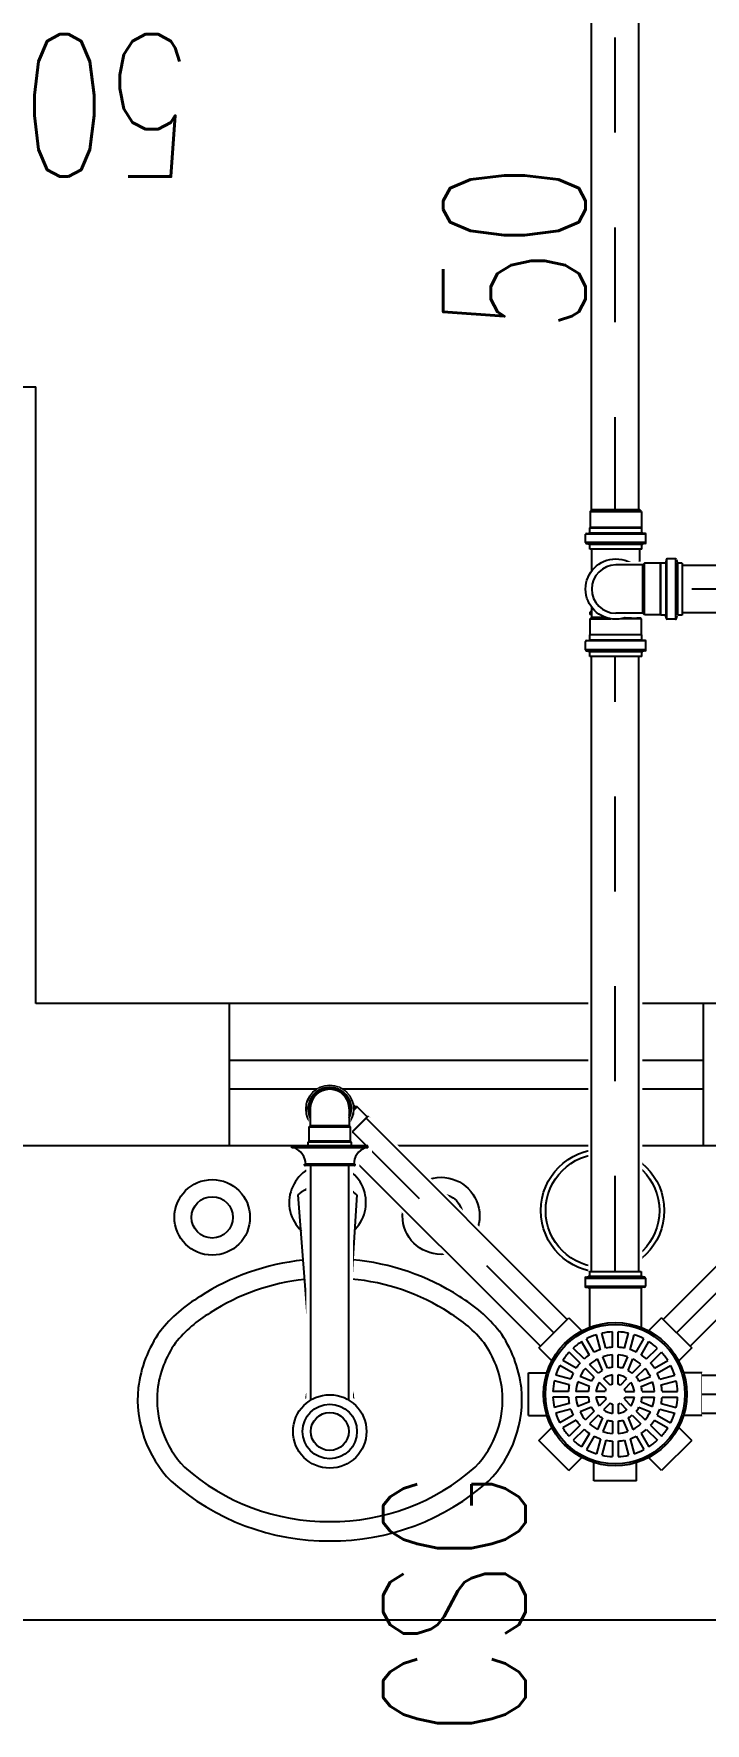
# Model space of a CAD drawing. Header units: inches. Extents: x 542787 to 543192, y 9574025 to 9574373.
# Drawn here: x 543045.649 to 543046.357, y 9574123.296 to 9574125.077 of the extents above; entities that cross this region are included whole.
import ezdxf
from ezdxf.enums import TextEntityAlignment as Align

# ---------------------------------------------------------------- set-up
doc = ezdxf.new("R2010")
doc.units = ezdxf.units.IN
doc.header["$MEASUREMENT"] = 0
doc.linetypes.add('DASHDOT', pattern=[1, 0.5, -0.25, 0, -0.25])
doc.linetypes.add('HIDDEN2', pattern=[4.7625, 3.175, -1.5875])
for name, color, linetype in [('EIXO', 8, 'Continuous'), ('I-ARQ', 8, 'Continuous'), ('I-ESGOTO', 6, 'Continuous'), ('I-NORMO_INST', 4, 'Continuous'), ('TINTERNO', 8, 'Continuous')]:
    doc.layers.add(name, color=color, linetype=linetype)
doc.styles.add('125', font='ROMANS.SHX', dxfattribs={"width": 0.7, "height": 0.25})
doc.styles.add('25', font='ROMANS.SHX', dxfattribs={"width": 0.7, "height": 0.05})

# ---------------------------------------------------------------- blocks, each defined once
blk = doc.blocks.new('*U77')
at = {"color": 2}
blk.add_wipeout([(0.0285, 0), (0.0285, -1.7828), (-0.0285, -1.7828), (-0.0285, 0)], dxfattribs=at)
for p, q in [((-0.025, 0), (-0.025, -1.7828)), ((0.025, 0), (0.025, -1.7828))]:
    blk.add_line(p, q)
at = {"layer": 'EIXO', "linetype": 'DASHDOT', "ltscale": 0.01}
blk.add_line((0, 0), (0, -1.7828), dxfattribs=at)
blk = doc.blocks.new('*U226')
at = {"color": 2}
blk.add_wipeout([(0, 0.0285), (1.1174, 0.0285), (1.1174, -0.0285), (0, -0.0285)], dxfattribs=at)
for p, q in [((0, 0.025), (1.1174, 0.025)), ((0, -0.025), (1.1174, -0.025))]:
    blk.add_line(p, q)
at = {"layer": 'EIXO', "linetype": 'DASHDOT', "ltscale": 0.01}
blk.add_line((0, 0), (1.1174, 0), dxfattribs=at)
blk = doc.blocks.new('*U78')
at = {"color": 2}
blk.add_wipeout([(0.1631, -0.1299), (0.3716, -0.3383), (0.3384, -0.3715), (0.1299, -0.1631)], dxfattribs=at)
for p, q in [((0.1607, -0.1323), (0.3692, -0.3407)), ((0.1324, -0.1606), (0.3409, -0.369))]:
    blk.add_line(p, q)
at = {"layer": 'EIXO', "linetype": 'DASHDOT', "ltscale": 0.01}
blk.add_line((0.1465, -0.1465), (0.355, -0.3549), dxfattribs=at)
blk = doc.blocks.new('*U74')
at = {"color": 2}
blk.add_wipeout([(-0.0036, 0.0278), (-0.0036, 0.0295), (0.007, 0.0401), (0.007, 0.0415), (0.0103, 0.0448), (0.0448, 0.0103), (0.0415, 0.007), (0.0401, 0.007), (0.0295, -0.0036), (0.0278, -0.0036), (0.0228, -0.0085), (0.0203, -0.0135), (0.0127, -0.0208), (0.0019, -0.0243), (-0.0059, -0.0237), (-0.0141, -0.0199), (-0.0191, -0.0152), (-0.0228, -0.0086), (-0.0244, -0.0002), (-0.0238, 0.0052), (-0.0203, 0.0135), (-0.0156, 0.0187), (-0.0085, 0.0228)], dxfattribs=at)
for p, q in [((0.0086, 0.0395), (-0.002, 0.0288)), ((0.0115, 0.0437), (0.0086, 0.0409)), ((0.0086, 0.0409), (0.0086, 0.0395)), ((0.0086, 0.0409), (0.0409, 0.0086)), ((0.0115, 0.0437), (0.0437, 0.0115)), ((-0.0077, 0.0215), (-0.002, 0.0272)), ((0.0045, 0.0223), (-0.002, 0.0288)), ((-0.002, 0.0288), (-0.002, 0.0271)), ((-0.002, 0.0271), (0.0025, 0.0227)), ((0.0223, 0.0045), (0.0288, -0.002)), ((0.0271, -0.002), (0.0227, 0.0025)), ((0.0395, 0.0086), (0.0288, -0.002)), ((0.0409, 0.0086), (0.0395, 0.0086)), ((0.0437, 0.0115), (0.0409, 0.0086)), ((0.0215, -0.0077), (0.0272, -0.002)), ((0.0288, -0.002), (0.0271, -0.002))]:
    blk.add_line(p, q)
for radius in [0.0228, 0.02]:
    blk.add_circle((0, 0), radius)
at = {"layer": 'TINTERNO'}
blk.add_line((0.0086, 0.0395), (0.0395, 0.0086), dxfattribs=at)
blk.add_circle((0, 0), 0.0188, dxfattribs=at)
blk = doc.blocks.new('*U75')
at = {"color": 2}
blk.add_wipeout([(-0.2064, -0.2397), (-0.4177, -0.4511), (-0.4509, -0.4179), (-0.2396, -0.2065)], dxfattribs=at)
for p, q in [((-0.2371, -0.2089), (-0.4485, -0.4204)), ((-0.2088, -0.2372), (-0.4202, -0.4487))]:
    blk.add_line(p, q)
at = {"layer": 'EIXO', "linetype": 'DASHDOT', "ltscale": 0.01}
blk.add_line((-0.223, -0.2231), (-0.4343, -0.4345), dxfattribs=at)
blk = doc.blocks.new('A$C57B471C8')
for p, q in [((-0.152, 0.0915), (-0.152, 0.0721)), ((-0.152, 0.0915), (-0.107, 0.0915)), ((-0.107, 0.0915), (-0.107, 0.0721)), ((-0.2101, 0.0488), (-0.1783, 0.0806)), ((-0.1783, 0.0806), (-0.1646, 0.0669)), ((-0.0807, 0.0806), (-0.0944, 0.0669)), ((-0.0807, 0.0806), (-0.0489, 0.0488)), ((-0.2101, 0.0488), (-0.1964, 0.0351)), ((-0.0489, 0.0488), (-0.0626, 0.0351)), ((-0.221, -0.0225), (-0.221, 0.0225)), ((-0.221, 0.0225), (-0.2016, 0.0225)), ((-0.0181, 0.0273), (-0.0591, 0.0273)), ((-0.0168, 0.0309), (-0.0171, 0.0283)), ((-0.0071, 0.0318), (-0.0158, 0.0318)), ((-0.0158, 0.0308), (-0.0158, -0.0308)), ((-0.0071, 0.0308), (-0.0071, -0.0308)), ((-0.0061, 0.0311), (-0.0053, 0.0281)), ((0, 0.0273), (-0.0044, 0.0273)), ((0, 0.0273), (0, -0.0273)), ((-0.221, -0.0225), (-0.2016, -0.0225)), ((-0.2101, -0.0488), (-0.1964, -0.0351)), ((-0.0489, -0.0488), (-0.0626, -0.0351)), ((-0.0181, -0.0273), (-0.0591, -0.0273)), ((-0.0168, -0.0309), (-0.0171, -0.0283)), ((-0.0071, -0.0318), (-0.0158, -0.0318)), ((-0.0061, -0.0311), (-0.0053, -0.0281)), ((0, -0.0273), (-0.0044, -0.0273)), ((-0.1783, -0.0806), (-0.2101, -0.0488)), ((-0.0489, -0.0488), (-0.0807, -0.0806)), ((-0.1783, -0.0806), (-0.1646, -0.0669)), ((-0.0807, -0.0806), (-0.0944, -0.0669)), ((-0.152, -0.0915), (-0.152, -0.0721)), ((-0.107, -0.0915), (-0.107, -0.0721)), ((-0.107, -0.0915), (-0.152, -0.0915))]:
    blk.add_line(p, q)
at = {"color": 8}
for p, q in [((-0.1568, 0.0413), (-0.165, 0.0554)), ((-0.1516, 0.0443), (-0.1598, 0.0584)), ((-0.1452, 0.0469), (-0.1494, 0.0627)), ((-0.1394, 0.0485), (-0.1436, 0.0643)), ((-0.1325, 0.0494), (-0.1325, 0.0657)), ((-0.1265, 0.0494), (-0.1265, 0.0657)), ((-0.1196, 0.0485), (-0.1154, 0.0643)), ((-0.1138, 0.0469), (-0.1096, 0.0627)), ((-0.1074, 0.0443), (-0.0992, 0.0584)), ((-0.1022, 0.0413), (-0.094, 0.0554)), ((-0.1666, 0.0328), (-0.1781, 0.0444)), ((-0.1623, 0.0371), (-0.1739, 0.0486)), ((-0.1431, 0.025), (-0.1481, 0.0371)), ((-0.1376, 0.0273), (-0.1426, 0.0394)), ((-0.1325, 0.0283), (-0.1325, 0.0414)), ((-0.1265, 0.0283), (-0.1265, 0.0414)), ((-0.1214, 0.0273), (-0.1164, 0.0394)), ((-0.1159, 0.025), (-0.1109, 0.0371)), ((-0.0967, 0.0371), (-0.0851, 0.0486)), ((-0.0924, 0.0328), (-0.0809, 0.0444)), ((-0.1764, 0.0157), (-0.1922, 0.0199)), ((-0.1738, 0.0221), (-0.1879, 0.0303)), ((-0.1708, 0.0273), (-0.1849, 0.0355)), ((-0.1545, 0.0136), (-0.1666, 0.0186)), ((-0.1517, 0.0179), (-0.1609, 0.0271)), ((-0.1474, 0.0222), (-0.1566, 0.0314)), ((-0.1325, 0.0106), (-0.1325, 0.0203)), ((-0.1265, 0.0106), (-0.1265, 0.0203)), ((-0.1116, 0.0222), (-0.1024, 0.0314)), ((-0.1073, 0.0179), (-0.0981, 0.0271)), ((-0.1045, 0.0136), (-0.0924, 0.0186)), ((-0.0882, 0.0273), (-0.0741, 0.0355)), ((-0.0852, 0.0221), (-0.0711, 0.0303)), ((-0.0826, 0.0157), (-0.0668, 0.0199)), ((-0.0171, 0.0273), (-0.0171, -0.0273)), ((-0.0051, 0.0273), (-0.0051, -0.0273)), ((-0.1789, 0.003), (-0.1952, 0.003)), ((-0.178, 0.0099), (-0.1938, 0.0141)), ((-0.1578, 0.003), (-0.1709, 0.003)), ((-0.1568, 0.0081), (-0.1689, 0.0131)), ((-0.1401, 0.003), (-0.1498, 0.003)), ((-0.1391, 0.0054), (-0.146, 0.0122)), ((-0.1349, 0.0096), (-0.1417, 0.0165)), ((-0.1241, 0.0096), (-0.1173, 0.0165)), ((-0.1199, 0.0054), (-0.113, 0.0122)), ((-0.1189, 0.003), (-0.1092, 0.003)), ((-0.1022, 0.0081), (-0.0901, 0.0131)), ((-0.1012, 0.003), (-0.0881, 0.003)), ((-0.081, 0.0099), (-0.0652, 0.0141)), ((-0.0801, 0.003), (-0.0638, 0.003)), ((-0.1789, -0.003), (-0.1952, -0.003)), ((-0.178, -0.0099), (-0.1938, -0.0141)), ((-0.1764, -0.0157), (-0.1922, -0.0199)), ((-0.1578, -0.003), (-0.1709, -0.003)), ((-0.1568, -0.0081), (-0.1689, -0.0131)), ((-0.1545, -0.0136), (-0.1666, -0.0186)), ((-0.1401, -0.003), (-0.1498, -0.003)), ((-0.1391, -0.0054), (-0.146, -0.0122)), ((-0.1349, -0.0096), (-0.1417, -0.0165)), ((-0.1325, -0.0106), (-0.1325, -0.0203)), ((-0.1265, -0.0106), (-0.1265, -0.0203)), ((-0.1241, -0.0096), (-0.1173, -0.0165)), ((-0.1199, -0.0054), (-0.113, -0.0122)), ((-0.1189, -0.003), (-0.1092, -0.003)), ((-0.1045, -0.0136), (-0.0924, -0.0186)), ((-0.1022, -0.0081), (-0.0901, -0.0131)), ((-0.1012, -0.003), (-0.0881, -0.003)), ((-0.0826, -0.0157), (-0.0668, -0.0199)), ((-0.081, -0.0099), (-0.0652, -0.0141)), ((-0.0801, -0.003), (-0.0638, -0.003)), ((-0.1738, -0.0221), (-0.1879, -0.0303)), ((-0.1708, -0.0273), (-0.1849, -0.0355)), ((-0.1666, -0.0328), (-0.1781, -0.0444)), ((-0.1517, -0.0179), (-0.1609, -0.0271)), ((-0.1474, -0.0222), (-0.1566, -0.0314)), ((-0.1431, -0.025), (-0.1481, -0.0371)), ((-0.1376, -0.0273), (-0.1426, -0.0394)), ((-0.1325, -0.0283), (-0.1325, -0.0414)), ((-0.1265, -0.0283), (-0.1265, -0.0414)), ((-0.1214, -0.0273), (-0.1164, -0.0394)), ((-0.1159, -0.025), (-0.1109, -0.0371)), ((-0.1116, -0.0222), (-0.1024, -0.0314)), ((-0.1073, -0.0179), (-0.0981, -0.0271)), ((-0.0924, -0.0328), (-0.0809, -0.0444)), ((-0.0882, -0.0273), (-0.0741, -0.0355)), ((-0.0852, -0.0221), (-0.0711, -0.0303)), ((-0.1623, -0.0371), (-0.1739, -0.0486)), ((-0.1568, -0.0413), (-0.165, -0.0554)), ((-0.1516, -0.0443), (-0.1598, -0.0584)), ((-0.1452, -0.0469), (-0.1494, -0.0627)), ((-0.1394, -0.0485), (-0.1436, -0.0643)), ((-0.1325, -0.0494), (-0.1325, -0.0657)), ((-0.1265, -0.0494), (-0.1265, -0.0657)), ((-0.1196, -0.0485), (-0.1154, -0.0643)), ((-0.1138, -0.0469), (-0.1096, -0.0627)), ((-0.1074, -0.0443), (-0.0992, -0.0584)), ((-0.1022, -0.0413), (-0.094, -0.0554)), ((-0.0967, -0.0371), (-0.0851, -0.0486))]:
    blk.add_line(p, q, dxfattribs=at)
blk.add_circle((-0.1295, 0), 0.0755)
blk.add_circle((-0.1295, 0), 0.0735, dxfattribs=at)
for radius, start, end in [(0.0658, 122.6132, 132.3868), (0.0658, 107.6132, 117.3868), (0.0658, 92.6132, 102.3868), (0.0658, 77.6132, 87.3868), (0.0658, 62.6132, 72.3868), (0.0658, 47.6132, 57.3868), (0.0658, 137.6132, 147.3868), (0.0495, 123.4746, 131.5254), (0.0415, 116.6455, 130.8545), (0.0495, 108.4746, 116.5254), (0.0415, 94.1455, 108.3545), (0.0495, 93.4746, 101.5254), (0.0495, 78.4746, 86.5254), (0.0415, 71.6455, 85.8545), (0.0495, 63.4746, 71.5254), (0.0415, 49.1455, 63.3545), (0.0495, 48.4746, 56.5254), (0.0658, 32.6132, 42.3868), (0.0658, 152.6132, 162.3868), (0.0495, 153.4746, 161.5254), (0.0495, 138.4746, 146.5254), (0.0415, 139.1455, 153.3545), (0.0285, 141.0423, 151.4577), (0.0285, 118.5423, 128.9577), (0.0205, 98.415, 126.585), (0.0285, 96.0423, 106.4577), (0.0285, 73.5423, 83.9577), (0.0205, 53.415, 81.585), (0.0285, 51.0423, 61.4577), (0.0285, 28.5423, 38.9577), (0.0415, 26.6455, 40.8545), (0.0495, 33.4746, 41.5254), (0.0495, 18.4746, 26.5254), (0.0658, 17.6132, 27.3868), (0.0658, 167.6132, 177.3868), (0.0495, 168.4746, 176.5254), (0.0415, 161.6455, 175.8545), (0.0285, 163.5423, 173.9577), (0.0205, 143.415, 171.585), (0.011, 150.8266, 164.1734), (0.011, 105.8266, 119.1734), (0.011, 60.8266, 74.1734), (0.011, 15.8266, 29.1734), (0.0205, 8.415, 36.585), (0.0285, 6.0423, 16.4577), (0.0415, 4.1455, 18.3545), (0.0495, 3.4746, 11.5254), (0.0658, 2.6132, 12.3868), (0.0658, 182.6132, 192.3868), (0.0495, 183.4746, 191.5254), (0.0495, 198.4746, 206.5254), (0.0415, 184.1455, 198.3545), (0.0285, 186.0423, 196.4577), (0.0285, 208.5423, 218.9577), (0.0205, 188.415, 216.585), (0.0205, 233.415, 261.585), (0.011, 195.8266, 209.1734), (0.011, 240.8266, 254.1734), (0.011, 285.8266, 299.1734), (0.0205, 278.415, 306.585), (0.011, 330.8266, 344.1734), (0.0205, 323.415, 351.585), (0.0285, 321.0423, 331.4577), (0.0285, 343.5423, 353.9577), (0.0415, 341.6455, 355.8545), (0.0495, 333.4746, 341.5254), (0.0495, 348.4746, 356.5254), (0.0658, 347.6132, 357.3868), (0.0658, 197.6132, 207.3868), (0.0658, 212.6132, 222.3868), (0.0495, 213.4746, 221.5254), (0.0415, 206.6455, 220.8545), (0.0415, 229.1455, 243.3545), (0.0285, 231.0423, 241.4577), (0.0285, 253.5423, 263.9577), (0.0285, 276.0423, 286.4577), (0.0285, 298.5423, 308.9577), (0.0415, 296.6455, 310.8545), (0.0415, 319.1455, 333.3545), (0.0495, 318.4746, 326.5254), (0.0658, 317.6132, 327.3868), (0.0658, 332.6132, 342.3868), (0.0658, 227.6132, 237.3868), (0.0495, 228.4746, 236.5254), (0.0495, 243.4746, 251.5254), (0.0415, 251.6455, 265.8545), (0.0495, 258.4746, 266.5254), (0.0415, 274.1455, 288.3545), (0.0495, 273.4746, 281.5254), (0.0495, 288.4746, 296.5254), (0.0495, 303.4746, 311.5254), (0.0658, 302.6132, 312.3868), (0.0658, 242.6132, 252.3868), (0.0658, 257.6132, 267.3868), (0.0658, 272.6132, 282.3868), (0.0658, 287.6132, 297.3868)]:
    blk.add_arc((-0.1295, 0), radius, start, end, dxfattribs=at)
for centre, start, end in [((-0.0181, 0.0284), 270, 355), ((-0.0158, 0.0308), 90, 175), ((-0.0071, 0.0308), 15, 90), ((-0.0044, 0.0284), 195, 270), ((-0.0181, -0.0284), 5, 90), ((-0.0158, -0.0308), 185, 270), ((-0.0071, -0.0308), 270, 345), ((-0.0044, -0.0284), 90, 165)]:
    blk.add_arc(centre, 0.001, start, end)
blk = doc.blocks.new('*U115')
at = {"color": 1, "style": '25', "flags": 3}
blk.add_attdef('QUANT.', text='', height=0.05, dxfattribs=at).set_placement((0, -0.2718), align=Align.CENTER)
at = {"color": 2}
blk.add_wipeout([(-0.0447, 0.0847), (-0.0339, 0.0739), (-0.0283, 0.0762), (-0.0283, 0.0915), (0.0283, 0.0915), (0.0283, 0.0762), (0.0339, 0.0739), (0.0447, 0.0847), (0.0847, 0.0447), (0.0739, 0.0339), (0.0762, 0.0283), (0.0915, 0.0283), (0.0915, -0.0283), (0.0762, -0.0283), (0.0739, -0.0339), (0.0847, -0.0447), (0.0447, -0.0847), (0.0339, -0.0739), (0.0332, -0.0742), (0.0332, -0.1093), (0.0359, -0.1122), (0.0359, -0.1295), (-0.0361, -0.1295), (-0.0361, -0.1122), (-0.0332, -0.1093), (-0.0332, -0.0742), (-0.0339, -0.0739), (-0.0447, -0.0847), (-0.0847, -0.0447), (-0.0739, -0.0339), (-0.0762, -0.0283), (-0.0915, -0.0283), (-0.0915, 0.0283), (-0.0762, 0.0283), (-0.0739, 0.0339), (-0.0847, 0.0447)], dxfattribs=at)
at = {"color": 2, "rotation": 269.9999999999936}
blk.add_blockref('A$C57B471C8', (-0.0001, -0.1295), dxfattribs=at)
at = {"color": 2}
blk.add_wipeout([(-0.0447, 0.0847), (-0.0339, 0.0739), (-0.0283, 0.0762), (-0.0283, 0.0915), (0.0283, 0.0915), (0.0283, 0.0762), (0.0339, 0.0739), (0.0447, 0.0847), (0.0847, 0.0447), (0.0739, 0.0339), (0.0762, 0.0283), (0.0915, 0.0283), (0.0915, -0.0283), (0.0762, -0.0283), (0.0739, -0.0339), (0.0847, -0.0447), (0.0447, -0.0847), (0.0339, -0.0739), (0.0332, -0.0742), (0.0332, -0.1093), (0.0359, -0.1122), (0.0359, -0.1295), (-0.0361, -0.1295), (-0.0361, -0.1122), (-0.0332, -0.1093), (-0.0332, -0.0742), (-0.0339, -0.0739), (-0.0447, -0.0847), (-0.0847, -0.0447), (-0.0739, -0.0339), (-0.0762, -0.0283), (-0.0915, -0.0283), (-0.0915, 0.0283), (-0.0762, 0.0283), (-0.0739, 0.0339), (-0.0847, 0.0447)], dxfattribs=at)
at = {"color": 2, "rotation": 269.9999999999936}
blk.add_blockref('A$C57B471C8', (-0.0001, -0.1295), dxfattribs=at)
at = {"color": 1, "style": '25', "flags": 1}
for tag, p in [('DESCRICAO', (0, -0.1085)), ('MARCA', (0, -0.1877))]:
    blk.add_attdef(tag, text='', height=0.05, dxfattribs=at).set_placement(p, align=Align.CENTER)
blk = doc.blocks.new('*U73')
at = {"color": 2}
blk.add_wipeout([(0, 0.0228), (0.4829, 0.0228), (0.4829, -0.0228), (0, -0.0228)], dxfattribs=at)
for p, q in [((0, 0.02), (0.4829, 0.02)), ((0, -0.02), (0.4829, -0.02))]:
    blk.add_line(p, q)
at = {"layer": 'EIXO', "linetype": 'DASHDOT', "ltscale": 0.01}
blk.add_line((0, 0), (0.4829, 0), dxfattribs=at)
blk = doc.blocks.new('*U69')
at = {"color": 2}
blk.add_wipeout([(0.0026, 0.0263), (0.0167, 0.0222), (0.0266, 0.0115), (0.0291, -0.0016), (0.0243, -0.0154), (0.0138, -0.0241), (0.0026, -0.0262), (-0.0119, -0.0222), (-0.022, -0.0097), (-0.0237, 0.0006), (-0.0204, 0.0115), (-0.0115, 0.0225)], dxfattribs=at)
blk.add_circle((0.0027, 0), 0.025)
at = {"color": 8, "ltscale": 0.01}
blk.add_circle((0.0027, 0), 0.0233, dxfattribs=at)
for centre, start, end in [((0.0027, 0.0125), 132.0789, 270), ((0.0027, -0.0125), 312.0789, 90)]:
    blk.add_arc(centre, 0.0125, start, end, dxfattribs=at)
blk = doc.blocks.new('*U68')
at = {"color": 2}
blk.add_wipeout([(0.0171, 0.0222), (0.0183, 0.0234), (0.0333, 0.0234), (0.0343, 0.0244), (0.039, 0.0244), (0.039, -0.0244), (0.0343, -0.0244), (0.0333, -0.0234), (0.0183, -0.0234), (0.0171, -0.0222), (0.0101, -0.0222), (0.0049, -0.0239), (-0.0057, -0.0237), (-0.0159, -0.0185), (-0.0209, -0.0126), (-0.024, -0.0041), (-0.0242, 0.0027), (-0.0222, 0.01), (-0.0174, 0.0171), (-0.0132, 0.0205), (-0.0048, 0.0239), (0.0022, 0.0243), (0.0101, 0.0222)], dxfattribs=at)
for p, q in [((0, 0.0206), (0.0178, 0.0206)), ((0.019, 0.0218), (0.0178, 0.0206)), ((0.034, 0.0218), (0.019, 0.0218)), ((0.035, 0.0228), (0.034, 0.0218)), ((0.039, 0.0228), (0.035, 0.0228)), ((0.039, 0.0228), (0.039, -0.0228)), ((0, -0.0206), (0.0178, -0.0206)), ((0.019, -0.0218), (0.0178, -0.0206)), ((0.034, -0.0218), (0.019, -0.0218)), ((0.035, -0.0228), (0.034, -0.0218)), ((0.039, -0.0228), (0.035, -0.0228))]:
    blk.add_line(p, q)
at = {"color": 8}
for p, q in [((0.0178, 0.0206), (0.0178, -0.0206)), ((0.019, -0.0218), (0.019, 0.0218)), ((0.034, 0.0218), (0.034, -0.0218)), ((0.035, 0.0228), (0.035, -0.0228))]:
    blk.add_line(p, q, dxfattribs=at)
blk.add_arc((0, 0), 0.0228, 64.6232, 295.3768, dxfattribs=at)
for radius, start, end in [(0.0218, 70.9009, 289.0991), (0.0206, 90, 270)]:
    blk.add_arc((0, 0), radius, start, end)
blk = doc.blocks.new('SF40B5')
at = {"color": 8, "linetype": 'Continuous'}
for p, q in [((0.0011, 0.04), (0, 0.04)), ((0, 0.04), (0, -0.04)), ((0.0011, 0.04), (0.0011, -0.04)), ((0.0191, 0.0267), (0.0184, 0.0267)), ((0.0184, 0.0267), (0.0184, -0.0267)), ((0.0197, 0.026), (0.0197, -0.026)), ((0.0191, -0.0267), (0.0184, -0.0267)), ((0.0011, -0.04), (0, -0.04))]:
    blk.add_line(p, q, dxfattribs=at)
at = {"linetype": 'Continuous'}
for p, q in [((0.2669, 0.02), (0.0197, 0.02)), ((0.2669, -0.02), (0.0197, -0.02))]:
    blk.add_line(p, q, dxfattribs=at)
for radius in [0.0387, 0.02]:
    blk.add_circle((0.3, 0), radius)
at = {"color": 8}
blk.add_circle((0.3, 0), 0.0287, dxfattribs=at)
at = {"linetype": 'Continuous'}
for centre, start, end in [((0.0187, 0.0443), 201.6148, 268.9949), ((0.0187, -0.0443), 91.0051, 158.3852)]:
    blk.add_arc(centre, 0.019, start, end, dxfattribs=at)
at = {"color": 8, "linetype": 'Continuous'}
for centre, start, end in [((0.0191, 0.026), 0, 90), ((0.0191, -0.026), 270, 0)]:
    blk.add_arc(centre, 0.000667, start, end, dxfattribs=at)
at = {"color": 2}
blk.add_wipeout([(0.0011, 0.0446), (0.0067, 0.0446), (0.0067, 0.0383), (0.0149, 0.0312), (0.0253, 0.0312), (0.0253, 0.0246), (0.2659, 0.0246), (0.2726, 0.0326), (0.2841, 0.0398), (0.2972, 0.0431), (0.3107, 0.0422), (0.3233, 0.0371), (0.3337, 0.0284), (0.3408, 0.017), (0.3441, 0.0038), (0.3432, -0.0097), (0.3382, -0.0222), (0.3295, -0.0326), (0.318, -0.0398), (0.3049, -0.0431), (0.2914, -0.0422), (0.2788, -0.0371), (0.2684, -0.0284), (0.266, -0.0246), (0.0253, -0.0246), (0.0253, -0.0312), (0.0149, -0.0312), (0.0067, -0.0383), (0.0067, -0.0446), (0.0011, -0.0446)], dxfattribs=at)
at = {"color": 8, "linetype": 'Continuous'}
for p, q in [((0.0021, 0.04), (0.0011, 0.04)), ((0.0011, 0.04), (0.0011, -0.04)), ((0.0021, 0.04), (0.0021, -0.04)), ((0.0201, 0.0267), (0.0194, 0.0267)), ((0.0194, 0.0267), (0.0194, -0.0267)), ((0.0208, 0.026), (0.0208, -0.026)), ((0.0201, -0.0267), (0.0194, -0.0267)), ((0.0021, -0.04), (0.0011, -0.04))]:
    blk.add_line(p, q, dxfattribs=at)
at = {"linetype": 'Continuous'}
for p, q in [((0.2679, 0.02), (0.0208, 0.02)), ((0.2679, -0.02), (0.0208, -0.02))]:
    blk.add_line(p, q, dxfattribs=at)
for radius in [0.0387, 0.02]:
    blk.add_circle((0.3011, 0), radius)
at = {"color": 8}
blk.add_circle((0.3011, 0), 0.0287, dxfattribs=at)
at = {"linetype": 'Continuous'}
for centre, start, end in [((0.0198, 0.0443), 201.6148, 268.9949), ((0.0198, -0.0443), 91.0051, 158.3852)]:
    blk.add_arc(centre, 0.019, start, end, dxfattribs=at)
at = {"color": 8, "linetype": 'Continuous'}
for centre, start, end in [((0.0201, 0.026), 0, 90), ((0.0201, -0.026), 270, 0)]:
    blk.add_arc(centre, 0.000667, start, end, dxfattribs=at)
blk = doc.blocks.new('*U126')
at = {"color": 2}
blk.add_wipeout([(-0.0347, -0.0491), (-0.0322, -0.0459), (-0.0302, -0.0453), (-0.0302, -0.0397), (-0.0282, -0.0397), (-0.0282, -0.02), (-0.0359, -0.0002), (-0.0282, 0.0216), (-0.0297, 0.0217), (-0.0297, 0.0289), (-0.0287, 0.029), (-0.03, 0.0303), (-0.03, 0.0471), (-0.0302, 0.0473), (-0.0302, 0.0518), (-0.0317, 0.0519), (-0.0347, 0.0552), (-0.0347, 0.0639), (-0.0322, 0.0671), (-0.0302, 0.0677), (-0.0302, 0.071), (0.0291, 0.071), (0.0291, 0.0677), (0.0311, 0.0671), (0.0335, 0.0639), (0.0335, 0.0552), (0.0305, 0.0519), (0.0291, 0.0518), (0.0291, 0.0458), (0.0289, 0.0458), (0.0289, 0.0303), (0.0275, 0.029), (0.0286, 0.0289), (0.0286, 0.0217), (0.0271, 0.0216), (0.0348, 0.0013), (0.0271, -0.02), (0.0271, -0.0397), (0.0291, -0.0397), (0.0291, -0.0453), (0.0311, -0.0459), (0.0335, -0.0491), (0.0335, -0.0578), (0.0305, -0.0611), (0.0291, -0.0612), (0.0291, -0.0657), (0.0288, -0.0659), (0.0288, -0.0827), (0.0257, -0.0835), (-0.0269, -0.0835), (-0.03, -0.0827), (-0.03, -0.0659), (-0.0302, -0.0657), (-0.0302, -0.0612), (-0.0317, -0.0611), (-0.0347, -0.0578)], dxfattribs=at)
for p, q in [((-0.0324, 0.0639), (-0.0324, 0.0552)), ((-0.0316, 0.0649), (-0.0287, 0.0657)), ((-0.0315, 0.0542), (-0.0289, 0.054)), ((-0.0314, 0.0639), (0.0302, 0.0639)), ((-0.0314, 0.0545), (0.0302, 0.0545)), ((-0.0279, 0.071), (0.0268, 0.071)), ((-0.0279, 0.071), (-0.0279, 0.0667)), ((0.0268, 0.071), (0.0268, 0.0667)), ((0.0305, 0.0649), (0.0275, 0.0657)), ((0.0303, 0.0542), (0.0277, 0.054)), ((0.0312, 0.0639), (0.0312, 0.0552)), ((-0.0279, 0.053), (-0.0279, 0.0483)), ((-0.0279, 0.0483), (0.0268, 0.0483)), ((-0.0279, 0.0483), (-0.0277, 0.0481)), ((-0.0277, 0.0481), (-0.0277, 0.0313)), ((0.0268, 0.0483), (0.0266, 0.0481)), ((0.0266, 0.0481), (0.0266, 0.0313)), ((0.0268, 0.053), (0.0268, 0.0483)), ((-0.0277, 0.0313), (-0.0059, 0.0313)), ((-0.0277, 0.0313), (-0.0259, 0.0295)), ((-0.0259, 0.0269), (-0.0274, 0.0267)), ((-0.0274, 0.0267), (-0.0274, 0.0238)), ((-0.0259, 0.0237), (-0.0274, 0.0238)), ((-0.0259, 0.0295), (-0.0259, 0.0191)), ((0.0266, 0.0313), (0.0047, 0.0313)), ((0.0266, 0.0313), (0.0248, 0.0295)), ((0.0248, 0.0295), (0.0248, 0.0191)), ((0.0248, 0.0269), (0.0263, 0.0267)), ((0.0248, 0.0237), (0.0263, 0.0238)), ((0.0263, 0.0267), (0.0263, 0.0238)), ((-0.0259, -0.0193), (-0.0259, -0.042)), ((0.0248, -0.0193), (0.0248, -0.042)), ((-0.0324, -0.0491), (-0.0324, -0.0578)), ((-0.0316, -0.0481), (-0.0287, -0.0473)), ((-0.0314, -0.0491), (0.0302, -0.0491)), ((-0.0279, -0.042), (0.0268, -0.042)), ((-0.0279, -0.042), (-0.0279, -0.0463)), ((0.0268, -0.042), (0.0268, -0.0463)), ((0.0305, -0.0481), (0.0275, -0.0473)), ((0.0312, -0.0491), (0.0312, -0.0578)), ((-0.0315, -0.0588), (-0.0289, -0.059)), ((-0.0314, -0.0578), (0.0302, -0.0578)), ((-0.0279, -0.06), (-0.0279, -0.0647)), ((-0.0279, -0.0647), (-0.0277, -0.065)), ((-0.0277, -0.0817), (-0.0277, -0.065)), ((0.0268, -0.0647), (0.0265, -0.065)), ((0.0265, -0.0817), (0.0265, -0.065)), ((0.0268, -0.06), (0.0268, -0.0647)), ((0.0303, -0.0588), (0.0277, -0.059)), ((-0.0277, -0.0817), (-0.0259, -0.0835)), ((-0.0259, -0.0835), (0.0248, -0.0835)), ((0.0265, -0.0817), (0.0248, -0.0835))]:
    blk.add_line(p, q)
at = {"color": 8}
for p, q in [((-0.0279, 0.0659), (0.0268, 0.0659)), ((-0.0279, 0.0539), (0.0268, 0.0539)), ((-0.0277, 0.0481), (0.0266, 0.0481)), ((-0.0259, 0.0295), (-0.0123, 0.0295)), ((0.0248, 0.0295), (0.0111, 0.0295)), ((-0.0279, -0.0471), (0.0268, -0.0471)), ((-0.0259, -0.042), (0.0248, -0.042)), ((-0.0279, -0.0591), (0.0268, -0.0591)), ((0.0268, -0.0647), (-0.0279, -0.0647)), ((-0.0277, -0.065), (0.0265, -0.065)), ((0.0265, -0.0817), (-0.0277, -0.0817))]:
    blk.add_line(p, q, dxfattribs=at)
blk.add_lwpolyline([(0.0253, -0.0165), (0.0253, -0.0165, 0.174705)], format="xyb")
for radius in [0.0318, 0.0256]:
    blk.add_circle((-0.0006, -0.0001), radius)
blk.add_circle((-0.0006, -0.0001), 0.0273, dxfattribs=at)
for centre, start, end in [((-0.0314, 0.0639), 105, 180), ((-0.0314, 0.0552), 180, 265), ((-0.0289, 0.053), 360, 85), ((-0.0289, 0.0667), 285, 360), ((0.0278, 0.0667), 180, 255), ((0.0278, 0.053), 95, 180), ((0.0302, 0.0552), 275, 360), ((0.0302, 0.0639), 360, 75), ((-0.0314, -0.0491), 105, 180), ((-0.0289, -0.0463), 285, 360), ((0.0278, -0.0463), 180, 255), ((0.0302, -0.0491), 360, 75), ((-0.0314, -0.0578), 180, 265), ((-0.0289, -0.06), 360, 85), ((0.0278, -0.06), 95, 180), ((0.0302, -0.0578), 275, 360)]:
    blk.add_arc(centre, 0.001, start, end)
blk = doc.blocks.new('*U207')
at = {"color": 1, "style": '25'}
for tag, flags, p in [('MARCA', 1, (0, -0.1877)), ('QUANT.', 3, (0, -0.2718))]:
    blk.add_attdef(tag, text='', height=0.05, dxfattribs=dict(at, flags=flags)).set_placement(p, align=Align.CENTER)
at = {"color": 2}
blk.add_wipeout([(0.0287, -0.0245), (0.0294, -0.0413), (0.034, -0.0514), (0.034, -0.0656), (0.0294, -0.0656), (0.0294, -0.07), (0, -0.07), (-0.0294, -0.07), (-0.0294, -0.0661), (-0.034, -0.0661), (-0.034, -0.0519), (-0.0292, -0.0417), (-0.0297, -0.0182), (-0.0292, -0.0088), (-0.0277, 0.01), (-0.0239, 0.0196), (-0.0192, 0.0234), (-0.0124, 0.0273), (-0.006, 0.0297), (0.0054, 0.0291), (0.0148, 0.0264), (0.0211, 0.0214), (0.0258, 0.0129), (0.0287, 0.0036), (0.0287, -0.0055)], dxfattribs=at)
for p, q in [((0.0254, -0.0285), (0.0254, 0)), ((-0.0254, -0.0285), (-0.0254, 0)), ((-0.0272, -0.0303), (-0.0254, -0.0285)), ((-0.0272, -0.0471), (-0.0272, -0.0303)), ((-0.0272, -0.0303), (0.0272, -0.0303)), ((0.0272, -0.0303), (0.0254, -0.0285)), ((0.0272, -0.0471), (0.0272, -0.0303)), ((-0.0309, -0.0532), (-0.0283, -0.0529)), ((-0.0274, -0.0473), (-0.0272, -0.0471)), ((-0.0274, -0.0519), (-0.0274, -0.0473)), ((-0.0272, -0.0471), (0.0272, -0.0471)), ((0.0274, -0.0473), (0.0272, -0.0471)), ((0.0274, -0.0519), (0.0274, -0.0473)), ((0.0309, -0.0532), (0.0283, -0.0529)), ((-0.0318, -0.0629), (-0.0318, -0.0542)), ((-0.0311, -0.0639), (-0.0281, -0.0647)), ((0.0308, -0.0534), (-0.0308, -0.0534)), ((0.0308, -0.0629), (-0.0308, -0.0629)), ((-0.0274, -0.07), (-0.0274, -0.0656)), ((0.0274, -0.07), (-0.0274, -0.07)), ((0.0274, -0.07), (0.0274, -0.0656)), ((0.0311, -0.0639), (0.0281, -0.0647)), ((0.0318, -0.0629), (0.0318, -0.0542))]:
    blk.add_line(p, q)
at = {"color": 8}
for p, q in [((-0.0254, -0.0285), (0.0254, -0.0285)), ((-0.0274, -0.0473), (0.0274, -0.0473)), ((0.0274, -0.0529), (-0.0274, -0.0529)), ((0.0274, -0.0649), (-0.0274, -0.0649))]:
    blk.add_line(p, q, dxfattribs=at)
for centre, radius, start, end in [((0, 0), 0.0254, 0, 180), ((-0.0308, -0.0542), 0.001, 95, 180), ((-0.0283, -0.0519), 0.001, 275, 0), ((0.0283, -0.0519), 0.001, 180, 265), ((0.0308, -0.0542), 0.001, 0, 85), ((-0.0308, -0.0629), 0.001, 180, 255), ((-0.0283, -0.0656), 0.001, 0, 75), ((0.0283, -0.0656), 0.001, 105, 180), ((0.0308, -0.0629), 0.001, 285, 0)]:
    blk.add_arc(centre, radius, start, end)
at = {"color": 1, "style": '25', "flags": 1}
blk.add_attdef('DESCRICAO', text='', height=0.05, dxfattribs=at).set_placement((0, -0.1085), align=Align.CENTER)

msp = doc.modelspace()

# ---------------------------------------------------------------- linework, layer by layer
at = {"layer": 'I-ARQ'}
for p, q in [((543045.116, 9574124.7045), (543045.651, 9574124.7045)), ((543045.116, 9574124.7045), (543045.651, 9574124.7045)), ((543045.651, 9574124.0545), (543045.651, 9574124.7045)), ((543045.651, 9574124.0545), (543045.651, 9574124.7045)), ((543049.571, 9574124.0545), (543045.651, 9574124.0545)), ((543049.571, 9574124.0545), (543045.651, 9574124.0545)), ((543049.421, 9574123.9045), (543045.501, 9574123.9045)), ((543049.421, 9574123.9045), (543045.501, 9574123.9045)), ((543045.9273, 9574123.8529), (543045.9385, 9574123.7069)), ((543045.9892, 9574123.8529), (543045.9802, 9574123.7069)), ((543049.421, 9574123.4045), (543045.531, 9574123.4045))]:
    msp.add_line(p, q, dxfattribs=at)
at = {"layer": 'I-ARQ', "linetype": 'HIDDEN2'}
for p, q in [((543045.8548, 9574124.0545), (543045.8548, 9574123.9045)), ((543046.3548, 9574123.9045), (543046.3548, 9574124.0545)), ((543046.3548, 9574123.9945), (543045.8548, 9574123.9945)), ((543045.8548, 9574123.9645), (543046.3548, 9574123.9645))]:
    msp.add_line(p, q, dxfattribs=at)
at = {"layer": 'I-ARQ', "linetype": 'Continuous', "ltscale": 2.5}
for radius in [0.065, 0.0599]:
    msp.add_circle((543046.2483, 9574123.8362), radius, dxfattribs=at)
at = {"layer": 'I-ARQ'}
for centre, radius in [((543045.8369, 9574123.8291), 0.0398), ((543046.0781, 9574123.8307), 0.0406), ((543045.8369, 9574123.8291), 0.0218), ((543046.0781, 9574123.8307), 0.0228), ((543045.9608, 9574123.6369), 0.0248), ((543045.9608, 9574123.6369), 0.0188), ((543045.9608, 9574123.6369), 0.0146)]:
    msp.add_circle(centre, radius, dxfattribs=at)
for centre, radius, start, end in [((543045.9585, 9574123.8448), 0.0405, 315.9756, 227.3975), ((543045.9583, 9574123.8159), 0.0483, 50.0629, 129.9371), ((543045.959, 9574123.5359), 0.2495, 96.0812, 122.7375), ((543045.9626, 9574123.5359), 0.2495, 57.2625, 84.855), ((543045.959, 9574123.5359), 0.2292, 96.2293, 122.828), ((543045.9626, 9574123.5359), 0.2292, 57.172, 84.7119), ((543045.9034, 9574123.6123), 0.1552, 120.725, 141.4841), ((543046.0182, 9574123.6123), 0.1552, 38.5159, 59.275), ((543045.9034, 9574123.6123), 0.1349, 120.5755, 141.2533), ((543046.0182, 9574123.6123), 0.1349, 38.7467, 59.4245), ((543045.8872, 9574123.634), 0.1292, 144.5232, 173.1767), ((543045.8872, 9574123.634), 0.1089, 144.8047, 173.0573), ((543045.9594, 9574123.7153), 0.0225, 202.02, 337.98), ((543046.0345, 9574123.634), 0.1089, 6.9427, 35.1953), ((543046.0345, 9574123.634), 0.1292, 6.8233, 35.4768), ((543045.8817, 9574123.6374), 0.1234, 174.4524, 224.3819), ((543045.8817, 9574123.6374), 0.103, 174.578, 224.0021), ((543046.04, 9574123.6374), 0.103, 315.9979, 5.422), ((543046.04, 9574123.6374), 0.1234, 315.6181, 5.5476), ((543045.9589, 9574123.7369), 0.2284, 228.5041, 270.4838), ((543045.9628, 9574123.7369), 0.2284, 269.5162, 311.4959), ((543045.9589, 9574123.7369), 0.2488, 228.3244, 270.4838), ((543045.9628, 9574123.7369), 0.2488, 269.5162, 311.6756)]:
    msp.add_arc(centre, radius, start, end, dxfattribs=at)

# ---------------------------------------------------------------- block references
at = {"layer": 'I-ESGOTO', "rotation": 180}
msp.add_blockref('*U226', (543047.4426, 9574124.4914), dxfattribs=at)

# ---------------------------------------------------------------- texts
at = {"layer": 'I-NORMO_INST', "style": '125', "width": 0.7}
msp.add_text('50', height=0.15, rotation=180, dxfattribs=at).set_placement((543045.8159, 9574125.0762))

# ---------------------------------------------------------------- next in the draw order: block references
at = {"layer": 'I-ESGOTO'}
for name, p, rotation in [('*U77', (543046.2617, 9574123.7727), 180), ('*U74', (543045.9608, 9574123.9435), 269.9999999999894), ('*U78', (543046.6813, 9574124.0625), 269.9999999999894)]:
    msp.add_blockref(name, p, dxfattribs=dict(at, rotation=rotation))

# ---------------------------------------------------------------- next in the draw order: block references
for name, p, rotation in [('*U126', (543046.2617, 9574124.4913), 180), ('*U75', (543046.4201, 9574123.4844), 269.9999999999894)]:
    msp.add_blockref(name, p, dxfattribs=dict(at, rotation=rotation))

# ---------------------------------------------------------------- next in the draw order: texts
at = {"layer": 'I-NORMO_INST', "style": '125', "width": 0.7}
msp.add_text('50', height=0.15, rotation=90, dxfattribs=at).set_placement((543046.2304, 9574124.761))

# ---------------------------------------------------------------- next in the draw order: block references
at = {"layer": 'I-ESGOTO'}
for name, p, rotation in [('*U207', (543046.2623, 9574124.4914), 90), ('*U69', (543045.9608, 9574123.946), 270), ('*U115', (543046.2616, 9574123.6427), 180)]:
    msp.add_blockref(name, p, dxfattribs=dict(at, rotation=rotation))

# ---------------------------------------------------------------- next in the draw order: block references
at = {"layer": 'I-ESGOTO', "rotation": 270}
msp.add_blockref('*U68', (543045.9608, 9574123.9435), dxfattribs=at)
at = {"layer": 'I-ESGOTO', "color": 2}
msp.add_blockref('*U73', (543046.3531, 9574123.6427), dxfattribs=at)

# ---------------------------------------------------------------- next in the draw order: texts
at = {"layer": 'I-NORMO_INST', "style": '125', "width": 0.7}
msp.add_text('CSG', height=0.15, rotation=90, dxfattribs=at).set_placement((543046.1672, 9574123.2824))

# ---------------------------------------------------------------- next in the draw order: block references
at = {"layer": 'I-ESGOTO', "rotation": 270}
msp.add_blockref('SF40B5', (543045.9608, 9574123.9045), dxfattribs=at)

doc.saveas('drawing.dxf')
